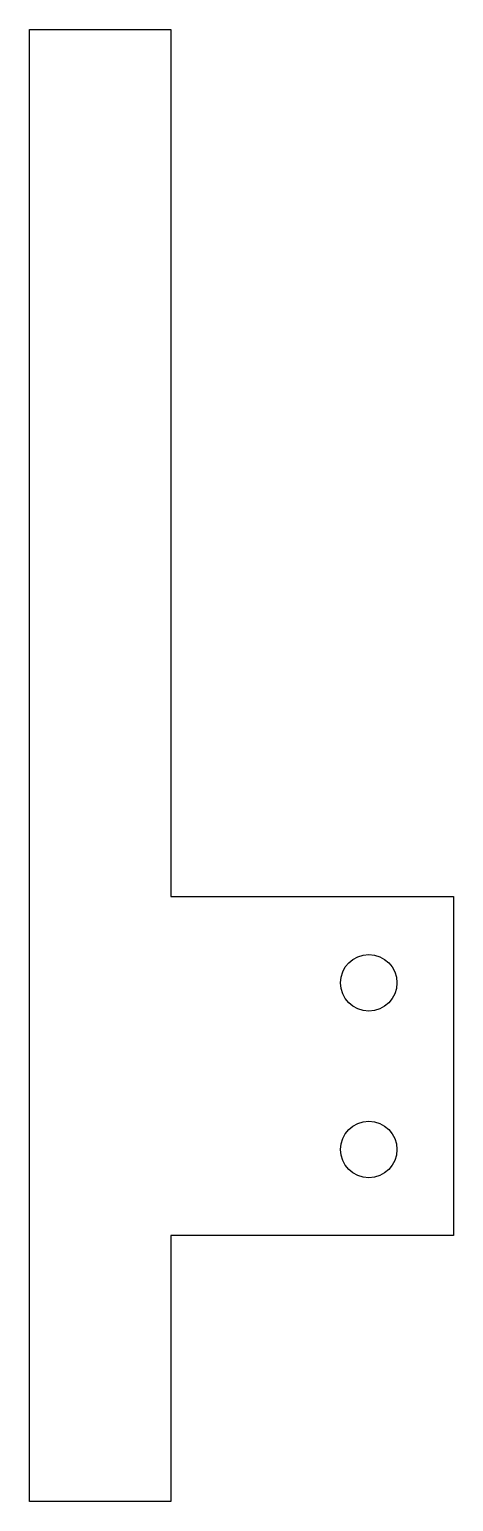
# Model space of a CAD drawing. Header units: millimetres. Extents: x -95 to -80, y -11 to 41.1.
import ezdxf

# ---------------------------------------------------------------- set-up
doc = ezdxf.new("R2010")
doc.units = ezdxf.units.MM

msp = doc.modelspace()

# ---------------------------------------------------------------- linework, layer by layer
msp.add_lwpolyline([(-90, -11.017), (-95, -11.017), (-95, 41.084), (-90, 41.084), (-90, 10.394), (-80, 10.394), (-80, -1.606), (-90, -1.606)], close=True)
for centre in [(-83, 7.344), (-83, 1.444)]:
    msp.add_circle(centre, 1)

doc.saveas('drawing.dxf')
